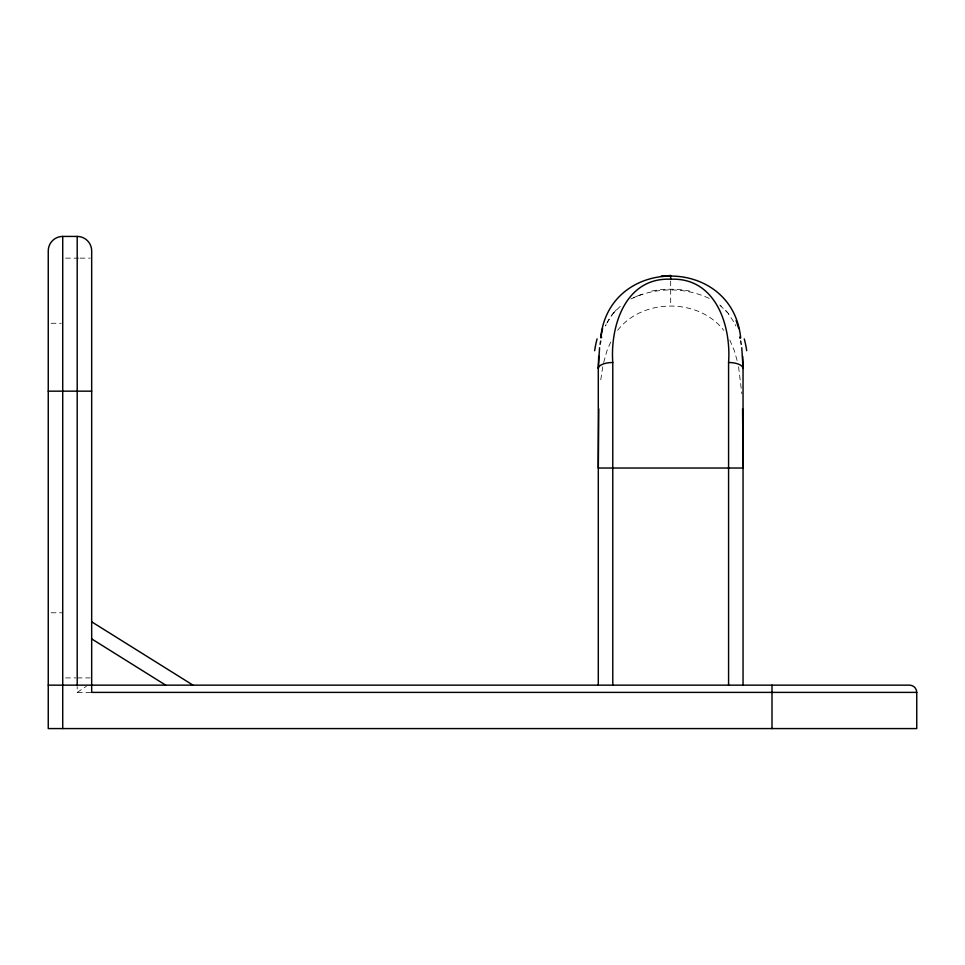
<?xml version="1.0" encoding="UTF-8"?>
<svg xmlns="http://www.w3.org/2000/svg" width="965" height="965" viewBox="0 0 965 965"><rect width="100%" height="100%" fill="white"/><g stroke="black" fill="none" stroke-linecap="round" stroke-linejoin="round"><path stroke-width="0.72" stroke-dasharray="4.83 3.62" d="M90.758 692.388L77.2 692.388L77.2 686.598M600.761 379.824L602.775 366.748M603.668 362.538L606.949 350.874L611.545 340.042M605.887 325.036L605.465 325.977L606.117 324.578M606.792 323.191L613.077 313.444L621.557 305.061M607.262 322.286L608.264 320.477M608.517 320.03L609.06 319.138M611.098 316.05L612.57 314.083M617.648 330.32C642.557 297.968 698.793 297.968 723.702 330.32M613.077 313.444L617.009 309.09M77.2 692.388L86.355 686.332M630.881 299.017C655.44 286.894 685.91 286.894 710.469 299.017M633.245 297.835L634.475 297.268M635.718 296.725L638.263 295.688M639.578 295.194L642.268 294.277M65.62 258.137L78.648 258.137M80.095 258.137L90.228 258.137M51.145 323.275L61.277 323.275M51.145 612.775L62.725 612.775M65.62 677.913L75.752 677.913M77.2 677.913L90.228 677.913M719.794 305.061L727.755 312.805L734.329 322.732M720.481 305.616L721.157 306.182M725.523 310.308L726.102 310.923M726.657 311.538L727.212 312.165M728.273 313.444L728.78 314.083M729.805 340.042L734.401 350.874L737.682 362.538M735.234 324.578L735.885 325.977M738.575 366.748L741.856 393.732M670.675 280.984L670.675 306.195M651.87 291.02A59.372 35.802 0.4 0 1 670.675 289.235A59.372 35.802 -0.4 0 1 689.48 291.02"/><path stroke-width="1.45" d="M598.3 367.641L598.3 685.15M612.775 685.15L612.775 362.502C610.097 325.844 625.465 277.245 670.675 279.223C715.885 277.245 731.253 325.844 728.575 362.502L728.575 685.15M599.567 347.702L598.3 368.521A14.475 6.031 0 0 1 612.775 362.502M598.312 366.748L598.698 356.242M598.77 408.858L598.3 468.025L743.05 468.025L742.58 408.858M600.085 344.36L600.712 341.055M602.594 328.51L600.676 337.81C609.084 255.472 732.266 255.472 740.674 337.81M601.485 337.678L601.629 337.123M661.363 276.135L670.675 275.604L670.675 279.223M62.725 236.425L77.2 236.425A14.475 14.475 0 0 1 91.675 250.9L91.675 692.388L916.75 692.388L916.75 728.575L48.25 728.575L48.25 250.9A14.475 14.475 0 0 1 62.725 236.425L62.725 728.575M48.25 391.163L91.675 391.163M48.25 685.15L909.513 685.15A7.238 7.238 0 0 1 916.75 692.388M91.675 621.822L193 685.15M91.675 638.89L165.691 685.15M736.126 320.477L738.756 328.51M739.721 337.123L739.998 338.245M740.638 341.055L741.265 344.36M741.783 347.702L743.05 368.521L743.05 685.15M742.652 356.242L743.014 364.975M743.038 365.868L743.038 366.748M743.05 367.641L743.05 368.521A14.475 6.031 0 0 0 728.575 362.502M772 685.15L772 728.575M77.2 236.425L77.2 685.15M594.657 350.717A141.035 100.529 50.4 0 1 597.082 338.896M744.268 338.896A141.035 100.529 -50.4 0 1 746.693 350.717M670.675 275.556L661.954 276.352L670.675 275.604"/></g></svg>
